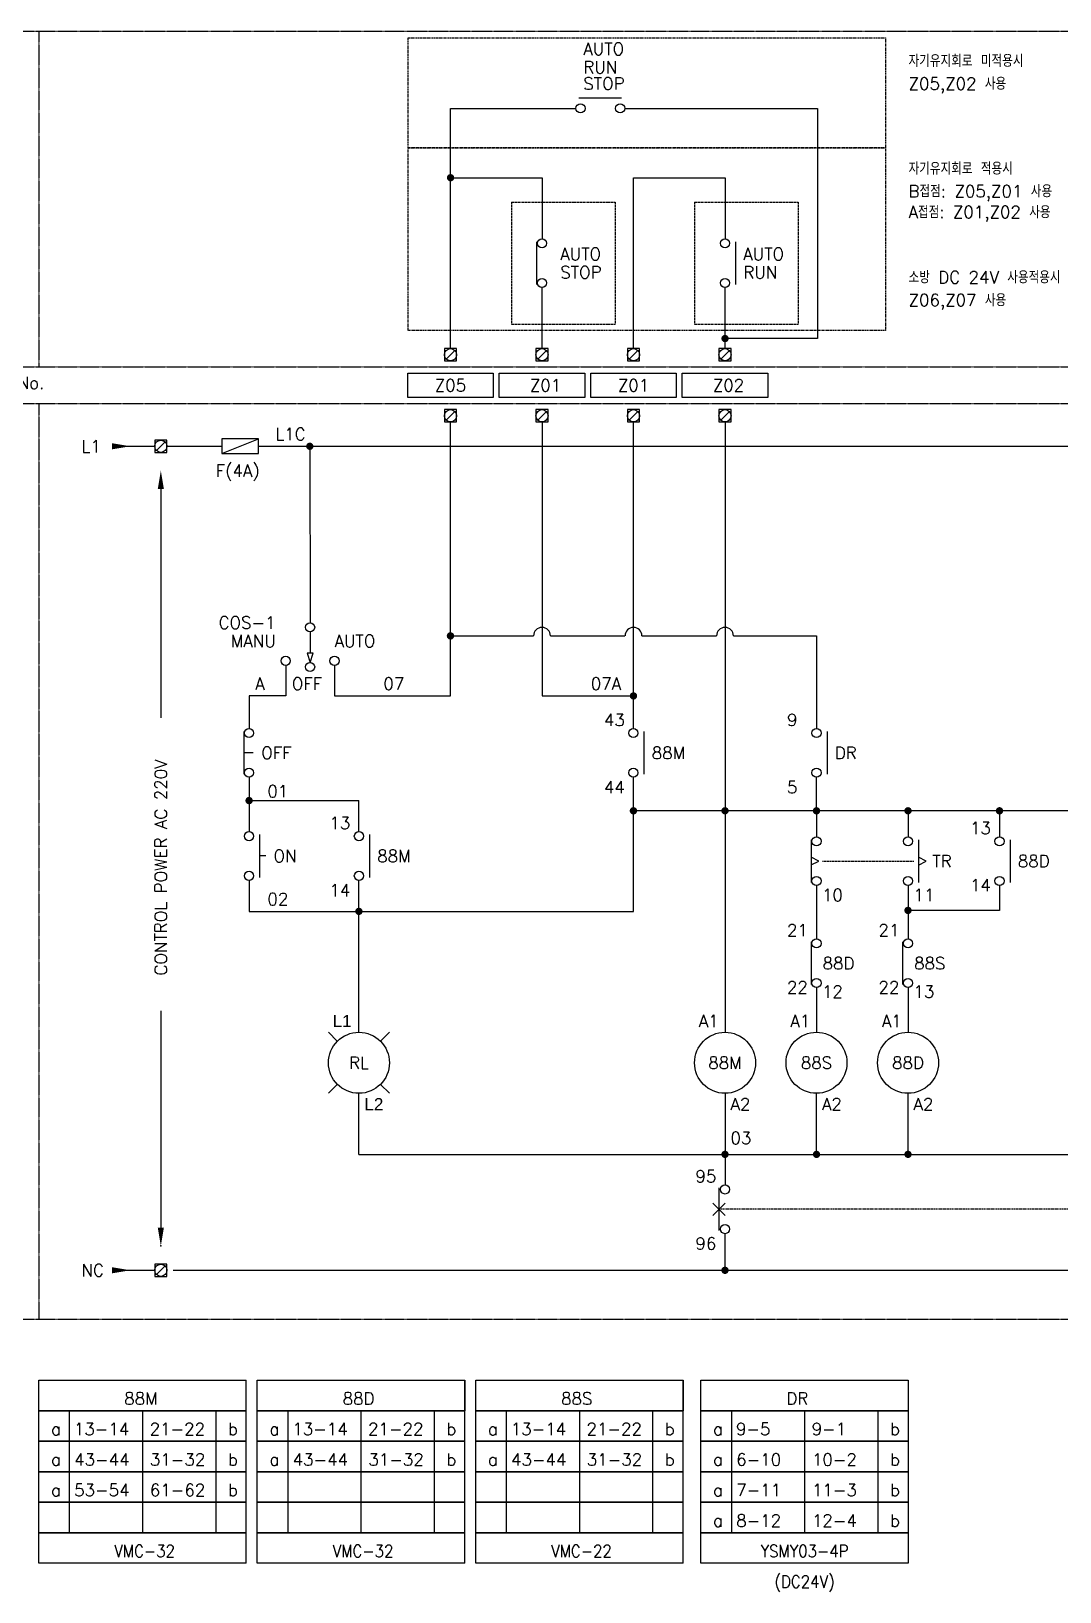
# Model space of a CAD drawing. Header units: millimetres. Extents: x 60229 to 91621, y 21923 to 36546.
# Drawn here: x 87294 to 89383, y 22532 to 25699 of the extents above; entities that cross this region are included whole.
import ezdxf
from ezdxf.enums import TextEntityAlignment as Align

# ---------------------------------------------------------------- set-up
doc = ezdxf.new("R2010")
doc.units = ezdxf.units.MM
for name, pattern in [('CENTER', [2, 1.25, -0.25, 0.25, -0.25]), ('HIDDEN', [2.5, 1.5, -1]), ('HIDDEN2', [3, 2, -1])]:
    doc.linetypes.add(name, pattern=pattern)
doc.styles.add('ROMANS', font='romans.shx', dxfattribs={"bigfont": 'fhg.shx'})
doc.styles.get("Standard").update_dxf_attribs({"font": 'arial.ttf'})

# ---------------------------------------------------------------- blocks, each defined once
blk = doc.blocks.new('SQTER')
at = {"color": 3}
for p, q in [((-1, 1), (-1, -1)), ((1, 1), (-1, 1)), ((1, -1), (1, 1)), ((-1, -1), (1, -1))]:
    blk.add_line(p, q, dxfattribs=at)
at = {"color": 8}
blk.add_line((0.71, 0.71), (-0.71, -0.71), dxfattribs=at)
blk.add_circle((0, 0), 1, dxfattribs=at)
blk = doc.blocks.new('PMA')
blk.add_line((1.73, 3.5), (1.73, -3.5))
for centre in [(0, 3.25), (0, -3.25)]:
    blk.add_circle(centre, 0.75)
blk = doc.blocks.new('PBSA')
for p, q in [((0, 2.73), (0, 1.73)), ((-3.5, 1.73), (3.5, 1.73))]:
    blk.add_line(p, q)
for centre in [(-3.25, 0), (3.25, 0)]:
    blk.add_circle(centre, 0.75)
blk = doc.blocks.new('PBSB')
for p, q in [((-0.88, 3.5), (-0.88, -3.5)), ((0.68, 0), (-0.88, 0))]:
    blk.add_line(p, q)
for centre in [(0, 3.25), (0, -3.25)]:
    blk.add_circle(centre, 0.75)
blk = doc.blocks.new('PMB')
blk.add_line((-0.88, 3.5), (-0.88, -3.5))
for centre in [(0, 3.25), (0, -3.25)]:
    blk.add_circle(centre, 0.75)
blk = doc.blocks.new('TMRA')
for p, q in [((0, 3), (-0.64, 1.73)), ((0.64, 1.73), (0, 3)), ((-3.5, 1.73), (3.5, 1.73))]:
    blk.add_line(p, q)
for centre in [(-3.25, 0), (3.25, 0)]:
    blk.add_circle(centre, 0.75)
blk = doc.blocks.new('SEL3')
for p, q in [((-2.5, 0), (1, 0)), ((1, 0.5), (1, -0.5)), ((2.5, 0), (1, 0.5)), ((1, -0.5), (2.5, 0))]:
    blk.add_line(p, q)
for centre in [(2.25, 4), (-3.25, 0), (3.25, 0), (2.25, -4)]:
    blk.add_circle(centre, 0.75)
blk = doc.blocks.new('SS3')
at = {"color": 7, "rotation": 270}
blk.add_blockref('SEL3', (0, -4), dxfattribs=at)

msp = doc.modelspace()

# ---------------------------------------------------------------- linework, layer by layer
at = {"color": 3, "linetype": 'CENTER', "lineweight": -2}
for p, q in [((87210.7, 25699), (91484.3, 25699)), ((87309.8, 25699), (87309.8, 25017.7)), ((87210.7, 25017.7), (91484.3, 25017.7)), ((87210.7, 24943.4), (91484.3, 24943.4)), ((87309.8, 24943.4), (87309.8, 23085.3)), ((87210.7, 23085.3), (91484.3, 23085.3))]:
    msp.add_line(p, q, dxfattribs=at)
at = {"color": 12, "lineweight": -2}
for p, q in [((88145.6, 25054.8), (88145.6, 25542.3)), ((88145.6, 25401.7), (88331.5, 25401.7)), ((88331.5, 25401.7), (88331.5, 25277.8)), ((88517.3, 25054.8), (88517.3, 25401.7)), ((88517.3, 25401.7), (88703.1, 25401.7)), ((88703.1, 25401.7), (88703.1, 25277.8)), ((88331.5, 25054.8), (88331.5, 25178.7)), ((88703.1, 25054.8), (88703.1, 25178.7))]:
    msp.add_line(p, q, dxfattribs=at)
at = {"color": 1, "lineweight": -2}
for p, q in [((88145.6, 25542.3), (88400.3, 25542.3)), ((88499.4, 25542.3), (88891, 25542.3)), ((88891, 25542.3), (88891, 25075.3)), ((88891, 25075.3), (88703.1, 25075.3))]:
    msp.add_line(p, q, dxfattribs=at)
at = {"color": 3, "linetype": 'HIDDEN2', "lineweight": -2}
for p, q in [((88269.5, 25352.1), (88269.5, 25104.4)), ((88269.5, 25352.1), (88480.1, 25352.1)), ((88480.1, 25352.1), (88480.1, 25104.4)), ((88641.1, 25352.1), (88641.1, 25104.4)), ((88641.1, 25352.1), (88851.7, 25352.1)), ((88851.7, 25352.1), (88851.7, 25104.4)), ((88269.5, 25104.4), (88480.1, 25104.4)), ((88641.1, 25104.4), (88851.7, 25104.4)), ((88901.3, 24014.8), (89087.1, 24014.8))]:
    msp.add_line(p, q, dxfattribs=at)
at = {"lineweight": -2}
for p, q in [((88145.6, 24350), (88145.6, 24906.2)), ((88331.5, 24906.2), (88331.5, 24350)), ((88517.3, 24350), (88517.3, 24906.2)), ((88703.1, 24906.2), (88703.1, 24116.9)), ((87681.4, 24871.5), (87681.4, 24841.8)), ((87755.7, 24871.5), (87681.4, 24871.5)), ((87755.7, 24841.8), (87755.7, 24871.5)), ((87483.2, 24856.6), (87545.1, 24856.6)), ((87569.9, 24856.6), (87681.4, 24856.6)), ((87681.4, 24841.8), (87755.7, 24841.8)), ((87755.7, 24856.6), (89832.3, 24856.6)), ((87860, 24856.6), (87860.6, 24498.6)), ((88145.6, 24471.8), (88314.2, 24471.8)), ((88348.7, 24471.8), (88500, 24471.8)), ((88534.5, 24471.8), (88685.9, 24471.8)), ((88720.3, 24471.8), (88888.9, 24471.8)), ((88888.9, 24471.8), (88888.9, 24284)), ((87811.1, 24411.9), (87811.1, 24350)), ((87910.2, 24411.9), (87910.2, 24350)), ((87811.1, 24350), (87736.7, 24350)), ((87736.7, 24350), (87736.7, 24284)), ((87910.2, 24350), (88145.6, 24350)), ((88331.5, 24350), (88517.3, 24350)), ((88517.1, 24284), (88517.1, 24350)), ((87736.7, 24184.9), (87736.7, 24074.7)), ((88517.1, 23912.8), (88517.1, 24184.9)), ((88888.9, 24116.9), (88888.9, 24184.9)), ((87736.7, 24137.6), (87959.7, 24137.6)), ((87959.7, 24074.7), (87959.7, 24137.6)), ((89446.3, 24116.9), (88517.1, 24116.9)), ((88703.1, 24116.9), (88703.1, 23667.5)), ((88888.9, 24116.9), (88888.9, 24064.4)), ((89074.7, 24116.9), (89074.7, 24064.4)), ((89260.5, 24116.9), (89260.5, 24064.4)), ((88878.1, 24058.2), (88878.1, 23971.5)), ((88893.8, 24014.8), (88878.1, 24022.7)), ((88878.1, 24007), (88893.8, 24014.8)), ((87736.7, 23975.6), (87736.7, 23912.8)), ((87959.7, 23667.5), (87959.7, 23975.6)), ((88888.9, 23965.3), (88888.9, 23857.1)), ((89074.7, 23965.3), (89074.7, 23857.1)), ((89260.5, 23965.3), (89260.5, 23914.8)), ((87736.7, 23912.8), (88517.1, 23912.8)), ((89260.5, 23914.8), (89074.7, 23914.8)), ((88888.9, 23758), (88888.9, 23667.5)), ((89074.7, 23758), (89074.7, 23667.5)), ((87897.8, 23667.5), (87915.9, 23649.3)), ((88021.6, 23667.5), (88003.5, 23649.3)), ((87915.9, 23561.7), (87897.8, 23543.6)), ((87959.7, 23419.7), (87959.7, 23543.6)), ((88003.5, 23561.7), (88021.6, 23543.6)), ((88703.1, 23543.6), (88703.1, 23357.8)), ((88888.9, 23419.7), (88888.9, 23543.6)), ((89074.7, 23419.7), (89074.7, 23543.6)), ((87959.7, 23419.7), (89446.3, 23419.7)), ((88690.9, 23351.6), (88690.9, 23264.9)), ((88703.1, 23320.6), (88678.3, 23295.8)), ((88678.3, 23320.6), (88703.1, 23295.8)), ((88703.1, 23184.4), (88703.1, 23258.7)), ((87483.2, 23184.4), (87545.1, 23184.4)), ((87582.3, 23184.4), (90311.1, 23184.4)), ((87309.8, 22899.5), (87309.8, 22961.4)), ((87309.8, 22961.4), (87730.9, 22961.4)), ((87730.9, 22899.5), (87730.9, 22961.4)), ((87753.3, 22899.5), (87753.3, 22961.4)), ((87753.3, 22961.4), (88174.5, 22961.4)), ((88174.5, 22961.4), (88174.5, 22899.5)), ((88174.5, 22899.5), (88174.5, 22961.4)), ((88196.9, 22899.5), (88196.9, 22961.4)), ((88196.9, 22961.4), (88618, 22961.4)), ((88618, 22961.4), (88618, 22899.5)), ((88618, 22899.5), (88618, 22961.4)), ((88654, 22961.4), (89075.2, 22961.4)), ((88654, 22899.5), (88654, 22961.4)), ((89075.2, 22961.4), (89075.2, 22899.5)), ((87309.8, 22837.5), (87309.8, 22899.5)), ((87309.8, 22899.5), (87730.9, 22899.5)), ((87730.9, 22899.5), (87309.8, 22899.5)), ((87371.7, 22899.5), (87371.7, 22651.7)), ((87520.3, 22899.5), (87520.3, 22651.7)), ((87669, 22899.5), (87669, 22651.7)), ((87730.9, 22837.5), (87730.9, 22899.5)), ((87753.3, 22837.5), (87753.3, 22899.5)), ((87753.3, 22899.5), (88174.5, 22899.5)), ((88174.5, 22899.5), (87753.3, 22899.5)), ((87815.2, 22899.5), (87815.2, 22651.7)), ((87963.9, 22899.5), (87963.9, 22651.7)), ((88112.5, 22899.5), (88112.5, 22651.7)), ((88174.5, 22837.5), (88174.5, 22899.5)), ((88196.9, 22837.5), (88196.9, 22899.5)), ((88196.9, 22899.5), (88618, 22899.5)), ((88618, 22899.5), (88196.9, 22899.5)), ((88258.8, 22899.5), (88258.8, 22651.7)), ((88407.4, 22899.5), (88407.4, 22651.7)), ((88556.1, 22899.5), (88556.1, 22651.7)), ((88618, 22837.5), (88618, 22899.5)), ((88654, 22899.5), (89075.2, 22899.5)), ((89075.2, 22899.5), (88654, 22899.5)), ((88654, 22837.5), (88654, 22899.5)), ((88716, 22899.5), (88716, 22651.7)), ((88864.6, 22899.5), (88864.6, 22651.7)), ((89013.3, 22899.5), (89013.3, 22651.7)), ((89075.2, 22899.5), (89075.2, 22837.5)), ((87309.8, 22775.6), (87309.8, 22837.5)), ((87309.8, 22837.5), (87730.9, 22837.5)), ((87730.9, 22837.5), (87309.8, 22837.5)), ((87730.9, 22775.6), (87730.9, 22837.5)), ((87753.3, 22775.6), (87753.3, 22837.5)), ((87753.3, 22837.5), (88174.5, 22837.5)), ((88174.5, 22837.5), (87753.3, 22837.5)), ((88174.5, 22775.6), (88174.5, 22837.5)), ((88196.9, 22775.6), (88196.9, 22837.5)), ((88196.9, 22837.5), (88618, 22837.5)), ((88618, 22837.5), (88196.9, 22837.5)), ((88618, 22775.6), (88618, 22837.5)), ((88654, 22837.5), (89075.2, 22837.5)), ((89075.2, 22837.5), (88654, 22837.5)), ((88654, 22775.6), (88654, 22837.5)), ((89075.2, 22837.5), (89075.2, 22775.6)), ((87309.8, 22775.6), (87730.9, 22775.6)), ((87730.9, 22775.6), (87309.8, 22775.6)), ((87309.8, 22713.6), (87309.8, 22775.6)), ((87730.9, 22713.6), (87730.9, 22775.6)), ((87753.3, 22775.6), (88174.5, 22775.6)), ((88174.5, 22775.6), (87753.3, 22775.6)), ((87753.3, 22713.6), (87753.3, 22775.6)), ((88174.5, 22713.6), (88174.5, 22775.6)), ((88196.9, 22775.6), (88618, 22775.6)), ((88618, 22775.6), (88196.9, 22775.6)), ((88196.9, 22713.6), (88196.9, 22775.6)), ((88618, 22713.6), (88618, 22775.6)), ((88654, 22713.6), (88654, 22775.6)), ((88654, 22775.6), (89075.2, 22775.6)), ((89075.2, 22775.6), (88654, 22775.6)), ((89075.2, 22775.6), (89075.2, 22713.6)), ((87309.8, 22651.7), (87309.8, 22713.6)), ((87309.8, 22713.6), (87730.9, 22713.6)), ((87730.9, 22713.6), (87309.8, 22713.6)), ((87730.9, 22651.7), (87730.9, 22713.6)), ((87753.3, 22651.7), (87753.3, 22713.6)), ((87753.3, 22713.6), (88174.5, 22713.6)), ((88174.5, 22713.6), (87753.3, 22713.6)), ((88174.5, 22651.7), (88174.5, 22713.6)), ((88196.9, 22651.7), (88196.9, 22713.6)), ((88196.9, 22713.6), (88618, 22713.6)), ((88618, 22713.6), (88196.9, 22713.6)), ((88618, 22651.7), (88618, 22713.6)), ((89075.2, 22713.6), (88654, 22713.6)), ((88654, 22713.6), (89075.2, 22713.6)), ((88654, 22713.6), (89075.2, 22713.6)), ((89075.2, 22713.6), (88654, 22713.6)), ((88654, 22651.7), (88654, 22713.6)), ((89075.2, 22713.6), (89075.2, 22651.7)), ((87309.8, 22589.8), (87309.8, 22651.7)), ((87309.8, 22651.7), (87730.9, 22651.7)), ((87730.9, 22651.7), (87309.8, 22651.7)), ((87309.8, 22651.7), (87730.9, 22651.7)), ((87730.9, 22651.7), (87309.8, 22651.7)), ((87730.9, 22589.8), (87730.9, 22651.7)), ((87753.3, 22589.8), (87753.3, 22651.7)), ((87753.3, 22651.7), (88174.5, 22651.7)), ((88174.5, 22651.7), (87753.3, 22651.7)), ((87753.3, 22651.7), (88174.5, 22651.7)), ((88174.5, 22651.7), (87753.3, 22651.7)), ((88174.5, 22589.8), (88174.5, 22651.7)), ((88196.9, 22589.8), (88196.9, 22651.7)), ((88196.9, 22651.7), (88618, 22651.7)), ((88618, 22651.7), (88196.9, 22651.7)), ((88196.9, 22651.7), (88618, 22651.7)), ((88618, 22651.7), (88196.9, 22651.7)), ((88618, 22589.8), (88618, 22651.7)), ((88654, 22651.7), (89075.2, 22651.7)), ((89075.2, 22651.7), (88654, 22651.7)), ((88654, 22651.7), (89075.2, 22651.7)), ((89075.2, 22651.7), (88654, 22651.7)), ((88654, 22589.8), (88654, 22651.7)), ((89075.2, 22651.7), (89075.2, 22589.8)), ((87730.9, 22589.8), (87309.8, 22589.8)), ((88174.5, 22589.8), (87753.3, 22589.8)), ((88618, 22589.8), (88196.9, 22589.8)), ((89075.2, 22589.8), (88654, 22589.8))]:
    msp.add_line(p, q, dxfattribs=at)
at = {"color": 3, "lineweight": -2}
msp.add_line((87681.4, 24841.8), (87755.7, 24871.5), dxfattribs=at)
at = {"color": 3, "linetype": 'ByBlock', "lineweight": -2}
for p, q in [((87557.5, 24769.9), (87557.5, 24305.4)), ((87557.5, 23710.8), (87557.5, 23271.1))]:
    msp.add_line(p, q, dxfattribs=at)
at = {"color": 3, "linetype": 'HIDDEN', "lineweight": -2}
msp.add_line((89681.7, 23308.2), (88690.7, 23308.2), dxfattribs=at)
at = {"color": 2, "linetype": 'HIDDEN', "lineweight": -2}
for points in [[(88060, 25685.5), (89029.1, 25685.5), (89029.1, 25462.4), (88060, 25462.4)], [(88060, 25462.4), (89029.1, 25462.4), (89029.1, 25091.4), (88060, 25091.4)]]:
    msp.add_lwpolyline(points, close=True, dxfattribs=at)
at = {"color": 1, "lineweight": -2, "const_width": 7.43}
for points in [[(88142.1, 25401.7, 1), (88149.5, 25401.7, 1)], [(88699.5, 25075.3, 1), (88706.9, 25075.3, 1)]]:
    msp.add_lwpolyline(points, format="xyb", close=True, dxfattribs=at)
at = {"color": 3, "lineweight": -2}
for points in [[(88058.9, 24955.7), (88058.9, 25005.3), (88232.4, 25005.3), (88232.4, 24955.7)], [(88244.7, 24955.7), (88244.7, 25005.3), (88418.2, 25005.3), (88418.2, 24955.7)], [(88430.6, 24955.7), (88430.6, 25005.3), (88604, 25005.3), (88604, 24955.7)], [(88616.4, 24955.7), (88616.4, 25005.3), (88789.8, 25005.3), (88789.8, 24955.7)]]:
    msp.add_lwpolyline(points, close=True, dxfattribs=at)
at = {"lineweight": -2, "const_width": 7.43}
for points in [[(87856.3, 24856.6, 1), (87863.7, 24856.6, 1)], [(88141.9, 24471.8, 1), (88149.4, 24471.8, 1)], [(88513.5, 24350, 1), (88521, 24350, 1)], [(87733, 24137.6, 1), (87740.5, 24137.6, 1)], [(88513.4, 24116.9, 1), (88520.9, 24116.9, 1)], [(88699.4, 24116.9, 1), (88706.8, 24116.9, 1)], [(88885.2, 24116.9, 1), (88892.6, 24116.9, 1)], [(89071, 24116.9, 1), (89078.4, 24116.9, 1)], [(89256.8, 24116.9, 1), (89264.2, 24116.9, 1)], [(87956, 23912.8, 1), (87963.4, 23912.8, 1)], [(89071, 23914.8, 1), (89078.4, 23914.8, 1)], [(88699.4, 23419.7, 1), (88706.8, 23419.7, 1)], [(88885.2, 23419.7, 1), (88892.6, 23419.7, 1)], [(89071, 23419.7, 1), (89078.4, 23419.7, 1)], [(88699.4, 23184.4, 1), (88706.8, 23184.4, 1)]]:
    msp.add_lwpolyline(points, format="xyb", close=True, dxfattribs=at)
at = {"lineweight": -2}
for centre, radius in [((88888.9, 24055.1), 9.29), ((88888.9, 23974.6), 9.29), ((87959.7, 23605.5), 61.9), ((88703.1, 23605.5), 61.9), ((88888.9, 23605.5), 61.9), ((89074.7, 23605.5), 61.9), ((88703.1, 23348.5), 9.29), ((88703.1, 23268), 9.29)]:
    msp.add_circle(centre, radius, dxfattribs=at)
for centre in [(88331.5, 24471.8), (88517.3, 24471.8), (88703.1, 24471.8)]:
    msp.add_arc(centre, 17.2, 0, 180, dxfattribs=at)
at = {"color": 0, "linetype": 'ByBlock', "lineweight": -2}
msp.add_point((87557.5, 23233.9), dxfattribs=at)
at = {"color": 3, "lineweight": -2}
for points in [[(87458.4, 24862.8), (87458.4, 24850.5), (87495.6, 24856.6)], [(87458.4, 23190.6), (87458.4, 23178.2), (87495.6, 23184.4)]]:
    msp.add_solid(points, dxfattribs=at)
at = {"color": 3, "linetype": 'ByBlock', "lineweight": -2}
for points in [[(87551.3, 24769.9), (87563.7, 24769.9), (87557.5, 24807.1)], [(87551.3, 23271.1), (87563.7, 23271.1), (87557.5, 23233.9)]]:
    msp.add_solid(points, dxfattribs=at)

# ---------------------------------------------------------------- block references
at = {"color": 12, "lineweight": -2, "xscale": 12.38728441512454, "yscale": 12.38728441512454, "zscale": 12.38728441512454, "rotation": 90}
msp.add_blockref('PMA', (88449.9, 25542.3), dxfattribs=at)
at = {"color": 12, "lineweight": -2, "xscale": 12.38728441512454, "yscale": 12.38728441512454, "zscale": 12.38728441512454}
for name, p in [('PMB', (88331.5, 25228.3)), ('PMA', (88703.1, 25228.3))]:
    msp.add_blockref(name, p, dxfattribs=at)
at = {"color": 3, "lineweight": -2, "xscale": 12.38728441512454, "yscale": 12.38728441512454, "zscale": 12.38728441512454}
for p in [(88145.6, 25042.5), (88331.5, 25042.5), (88517.3, 25042.5), (88703.1, 25042.5)]:
    msp.add_blockref('SQTER', p, dxfattribs=at)
at = {"lineweight": -2, "xscale": 12.38728441512454, "yscale": 12.38728441512454, "zscale": 12.38728441512454}
for name, p in [('SQTER', (88145.6, 24918.6)), ('SQTER', (88331.5, 24918.6)), ('SQTER', (88517.3, 24918.6)), ('SQTER', (88703.1, 24918.6)), ('SQTER', (87557.5, 24856.6)), ('SS3', (87860.6, 24498.6)), ('PBSB', (87736.7, 24234.5)), ('PMA', (88517.1, 24234.5)), ('PMA', (88888.9, 24234.5)), ('PMA', (87959.7, 24025.2)), ('PMA', (89260.5, 24014.8)), ('PMB', (88888.9, 23807.6)), ('PMB', (89074.7, 23807.6)), ('SQTER', (87557.5, 23184.4))]:
    msp.add_blockref(name, p, dxfattribs=at)
at = {"lineweight": -2, "xscale": 12.38728441512454, "yscale": 12.38728441512454, "zscale": 12.38728441512454, "rotation": 270}
for name, p in [('PBSA', (87736.7, 24025.2)), ('TMRA', (89074.7, 24014.8))]:
    msp.add_blockref(name, p, dxfattribs=at)

# ---------------------------------------------------------------- texts
at = {"color": 12, "lineweight": -2, "style": 'ROMANS'}
for s, p in [('AUTO', (88415.4, 25650.6)), ('RUN', (88415.4, 25613.4)), ('STOP', (88415.4, 25580.4)), ('AUTO', (88368.6, 25234.5)), ('AUTO', (88740.2, 25234.5)), ('STOP', (88368.6, 25197.3)), ('RUN', (88740.2, 25197.3)), ('MANU', (87699.6, 24449.1)), ('AUTO', (87910.2, 24449.1))]:
    msp.add_text(s, height=24.77, dxfattribs=at).set_placement(p)
at = {"color": 6, "lineweight": -2, "style": 'ROMANS'}
for s, height, p in [('자기유지회로 미적용시', 24.775, (89075.8, 25626.6)), ('Z05,Z02 사용', 24.77, (89075.8, 25580.2)), ('자기유지회로 적용시', 24.77, (89075.8, 25408)), ('B접점: Z05,Z01 사용', 24.775, (89075.8, 25361.9)), ('A접점: Z01,Z02 사용', 24.775, (89075.8, 25319.5)), ('소방 DC 24V 사용적용시', 24.775, (89075.8, 25187.3)), ('Z06,Z07 사용', 24.77, (89075.8, 25140.9))]:
    msp.add_text(s, height=height, dxfattribs=at).set_placement(p)
at = {"lineweight": -2, "style": 'ROMANS'}
for s, height, p in [('T.B No.', 24.77, (87199.9, 24973)), ('F(4A)', 24.77, (87669, 24794.7)), ('43', 24.77, (88457.2, 24289)), ('9', 24.8, (88828.9, 24289)), ('OFF', 24.77, (87761.5, 24222.1)), ('88M', 24.77, (88554.3, 24222.1)), ('DR', 24.77, (88926, 24222.1)), ('44', 24.77, (88457.2, 24152.5)), ('5', 24.8, (88828.9, 24152.5)), ('13', 24.77, (87899.7, 24079.8)), ('13', 24.77, (89200.5, 24069.4)), ('ON', 24.77, (87786.3, 24012.8)), ('88M', 24.77, (87996.9, 24012.8)), ('TR', 24.77, (89124.2, 24002.4)), ('88D', 24.77, (89297.7, 24002.4)), ('14', 24.77, (89200.5, 23953.6)), ('14', 24.77, (87899.7, 23943.2)), ('21', 24.77, (88828.9, 23862.2)), ('21', 24.77, (89014.7, 23862.2)), ('88D', 24.77, (88901.3, 23795.2)), ('88S', 24.77, (89087.1, 23795.2)), ('22', 24.77, (88828.9, 23746.4)), ('22', 24.77, (89014.7, 23746.4)), ('A1', 24.77, (88649.9, 23677.9)), ('A1', 24.77, (88835.7, 23677.9)), ('A1', 24.77, (89021.5, 23677.9)), ('A2', 24.77, (88714.2, 23509.1)), ('A2', 24.77, (88900, 23509.1)), ('A2', 24.77, (89085.8, 23509.1)), ('95', 24.77, (88643.1, 23362.8)), ('96', 24.77, (88643.1, 23226.3)), ('88M', 24.77, (87483.2, 22911.8)), ('88D', 24.77, (87926.7, 22911.8)), ('88S', 24.77, (88370.3, 22911.8)), ('DR', 24.77, (88827.5, 22911.8)), ('a', 24.8, (87334.5, 22849.9)), ('13-14', 24.77, (87381, 22849.9)), ('21-22', 24.77, (87534.8, 22849.9)), ('b', 24.8, (87693.8, 22849.9)), ('a', 24.8, (87778.1, 22849.9)), ('13-14', 24.77, (87824.5, 22849.9)), ('21-22', 24.77, (87978.3, 22849.9)), ('b', 24.8, (88137.3, 22849.9)), ('a', 24.8, (88221.6, 22849.9)), ('13-14', 24.77, (88268.1, 22849.9)), ('21-22', 24.77, (88421.9, 22849.9)), ('b', 24.8, (88580.9, 22849.9)), ('a', 24.8, (88678.8, 22849.9)), ('9-5', 24.77, (88725.3, 22849.9)), ('9-1', 24.77, (88879.1, 22849.9)), ('b', 24.8, (89038.1, 22849.9)), ('a', 24.8, (87334.5, 22788)), ('43-44', 24.77, (87381.5, 22788)), ('31-32', 24.77, (87535.3, 22788)), ('b', 24.8, (87693.8, 22788)), ('a', 24.8, (87778.1, 22788)), ('43-44', 24.77, (87825.1, 22788)), ('31-32', 24.77, (87978.9, 22788)), ('b', 24.8, (88137.3, 22788)), ('a', 24.8, (88221.6, 22788)), ('43-44', 24.77, (88268.6, 22788)), ('31-32', 24.77, (88422.4, 22788)), ('b', 24.8, (88580.9, 22788)), ('a', 24.8, (88678.8, 22788)), ('6-10', 24.77, (88725.8, 22788)), ('10-2', 24.77, (88879.6, 22788)), ('b', 24.8, (89038.1, 22788)), ('61-62', 24.77, (87535.3, 22726)), ('a', 24.8, (88678.8, 22726)), ('7-11', 24.77, (88725.8, 22726)), ('11-3', 24.77, (88879.6, 22726)), ('b', 24.8, (89038.1, 22726)), ('a', 24.8, (88678.8, 22664.1)), ('8-12', 24.77, (88725.8, 22664.1)), ('12-4', 24.77, (88879.6, 22664.1)), ('b', 24.8, (89038.1, 22664.1))]:
    msp.add_text(s, height=height, dxfattribs=at).set_placement(p)
at = {"color": 2, "lineweight": -2, "style": 'ROMANS'}
for s, p in [('Z05', (88145.6, 24968.1)), ('Z01', (88517.3, 24968.1))]:
    msp.add_text(s, height=24.77, dxfattribs=at).set_placement(p, align=Align.CENTER)
for s, height, p in [('Z01', 24.77, (88306.7, 24968.1)), ('Z02', 24.77, (88678.3, 24968.1)), ('L1C', 24.77, (87790, 24869)), ('L1', 24.77, (87396.5, 24844.3)), ('A', 24.8, (87749.1, 24362.4)), ('07', 24.77, (88009.3, 24362.4)), ('07A', 24.77, (88430.6, 24362.4)), ('01', 24.77, (87773.9, 24144.3)), ('02', 24.77, (87773.9, 23925.2)), ('10', 24.77, (88900, 23933.7)), ('11', 24.77, (89085.8, 23933.7)), ('12', 24.77, (88900, 23737.6)), ('13', 24.77, (89085.8, 23737.6)), ('03', 24.77, (88714.2, 23440.3)), ('NC', 24.77, (87396.5, 23172)), ('a', 24.8, (87334.5, 22726)), ('53-54', 24.77, (87381.5, 22726)), ('b', 24.8, (87693.8, 22726))]:
    msp.add_text(s, height=height, dxfattribs=at).set_placement(p)
at = {"color": 1, "lineweight": -2, "style": 'ROMANS'}
for s, p in [('COS-1', (87674.8, 24486.3)), ('OFF', (87823.5, 24362.4))]:
    msp.add_text(s, height=24.77, dxfattribs=at).set_placement(p)
at = {"lineweight": -2}
for s, p in [('L1', (87906.5, 23677.9)), ('L2', (87970.9, 23509.1))]:
    msp.add_text(s, height=24.77, dxfattribs=at).set_placement(p)
at = {"lineweight": -2, "style": 'ROMANS'}
for s, p in [('RL', (87959.7, 23605.5)), ('88M', (88703.1, 23605.5)), ('88S', (88888.9, 23605.5)), ('88D', (89074.7, 23605.5))]:
    msp.add_text(s, height=24.77, dxfattribs=at).set_placement(p, align=Align.MIDDLE)
at = {"lineweight": -2, "style": 'ROMANS', "width": 0.9}
for s, p in [('VMC-32', (87524.6, 22602.2)), ('VMC-32', (87968.2, 22602.2)), ('VMC-22', (88411.7, 22602.2)), ('YSMY03-4P', (88864.6, 22602.2)), ('(DC24V)', (88864.6, 22540.2))]:
    msp.add_text(s, height=24.77, dxfattribs=at).set_placement(p, align=Align.CENTER)
at = {"color": 7, "linetype": 'ByBlock', "lineweight": -2, "insert": (87557.5, 24001.9), "char_height": 24.775, "attachment_point": 5, "rotation": 90, "style": 'ROMANS'}
msp.add_mtext('CONTROL POWER AC 220V', dxfattribs=at)

doc.saveas('drawing.dxf')
